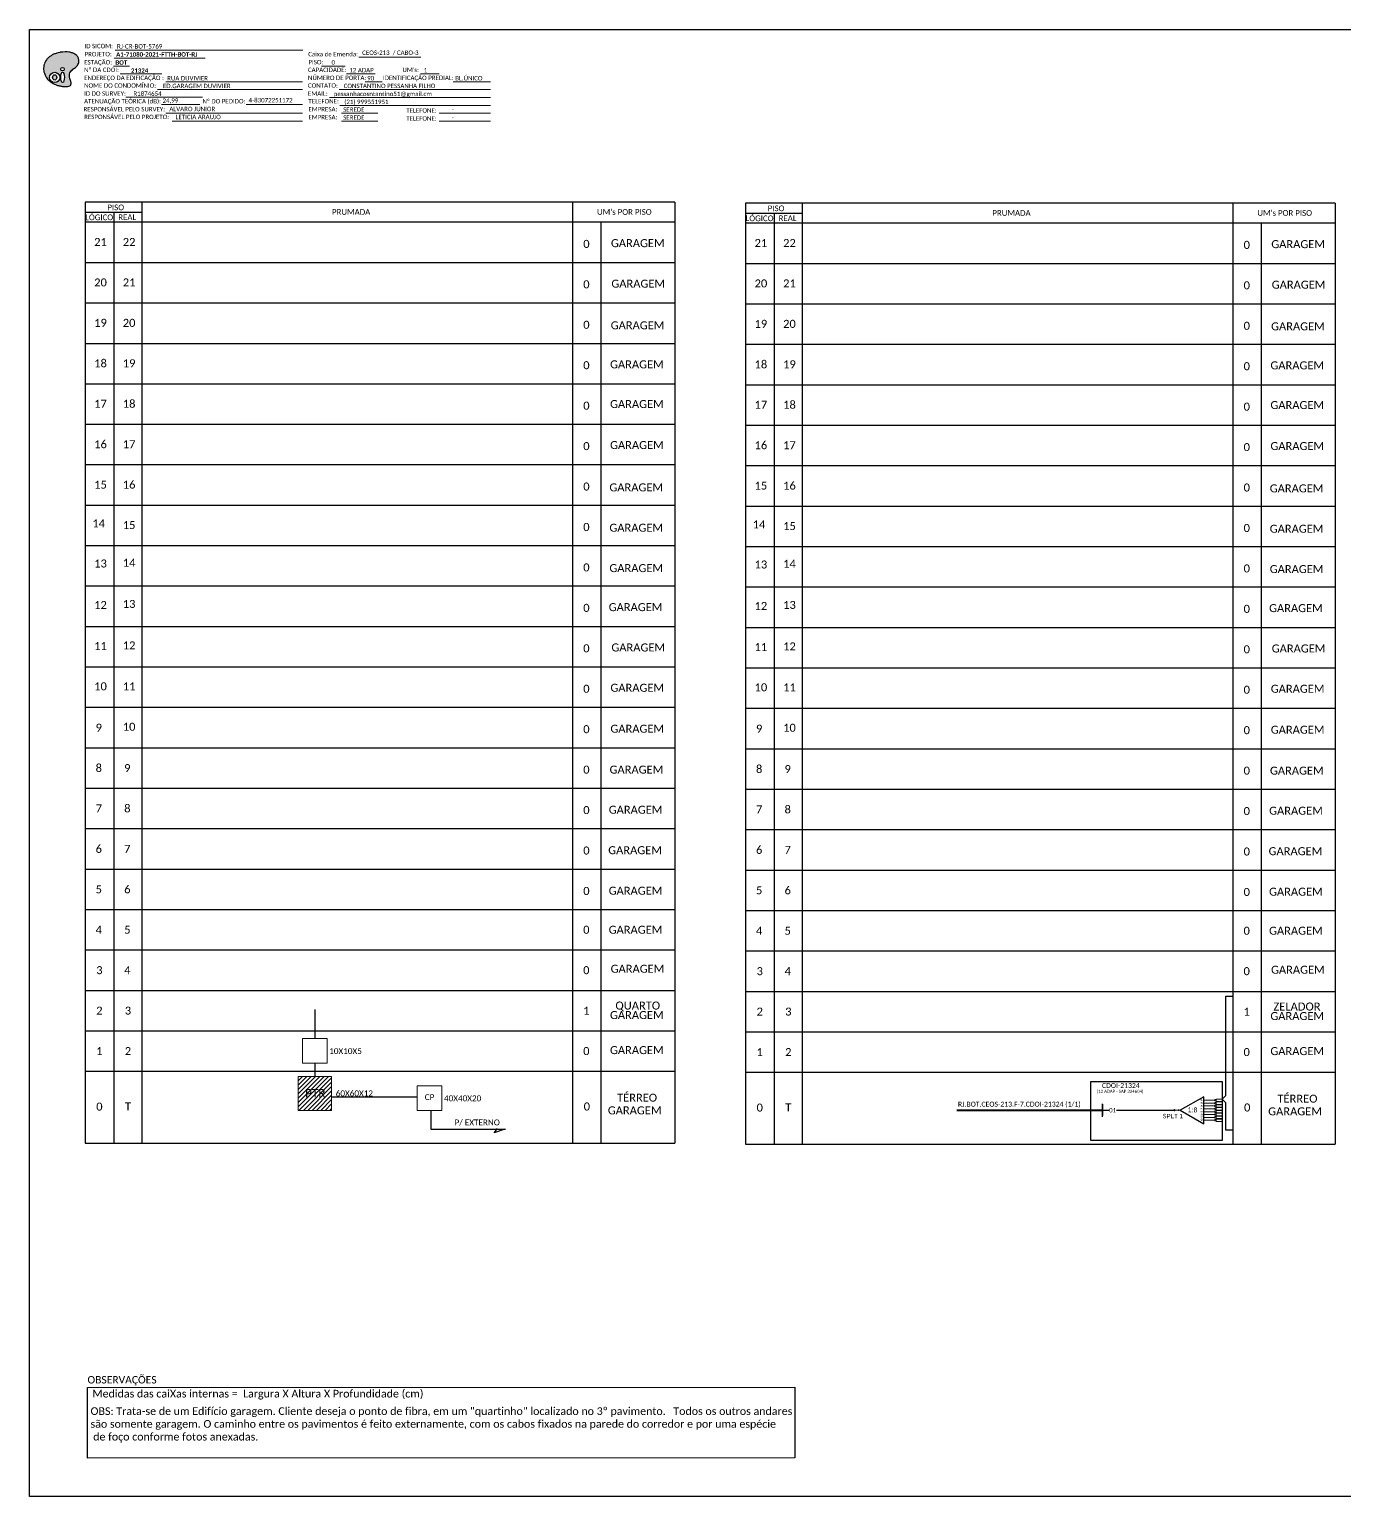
# Model space of a CAD drawing. Extents: x 0 to 841, y 0 to 594.
# Drawn here: x 0 to 533, y 0 to 594 of the extents above; entities that cross this region are included whole.
import ezdxf
from ezdxf.enums import TextEntityAlignment as Align

# ---------------------------------------------------------------- set-up
doc = ezdxf.new("R2010")
doc.units = 0
doc.styles.add('ARIAL', font='arial.ttf')
doc.styles.add('WMF-Calibri0', font='calibri.ttf')
doc.styles.add('WMF-Calibri1', font='calibrib.ttf')

# ---------------------------------------------------------------- blocks, each defined once
blk = doc.blocks.new('OI')
h = blk.add_hatch(color=40)
edge = h.paths.add_edge_path()
edge.add_spline(control_points=[(4.35, -0.67), (3.92, -0.99), (3.26, -1.5), (2.81, -2.59), (2.9, -3.5), (3.06, -4.27), (3.31, -4.85), (3.37, -5.39), (3.4, -5.88), (3.2, -6.4), (2.54, -6.61), (1.65, -6.63), (0.55, -6.67), (-0.56, -6.42), (-1.61, -6.14), (-2.77, -5.61), (-3.92, -4.77), (-4.89, -3.7), (-5.34, -2.65), (-5.6, -1.94), (-5.85, -0.96), (-5.71, 0.47), (-5.1, 2.02), (-4.14, 3.02), (-3.3, 3.61), (-2.37, 4.16), (-1.36, 4.44), (-0.56, 4.7), (0.79, 4.85), (2.24, 4.97), (3.79, 4.57), (4.67, 4.21), (5.44, 3.65), (5.76, 2.99), (6.03, 2.21), (6.01, 1.46), (5.72, 0.64), (5.31, 0.08), (4.88, -0.38), (4.51, -0.55), (4.35, -0.67)], knot_values=[0, 0, 0, 0, 1.60434, 2.417191, 3.427595, 4.282808, 4.776746, 5.304182, 5.888771, 6.258406, 6.858137, 7.79129, 8.986195, 10.124242, 11.187857, 12.242908, 13.953784, 15.414161, 16.515391, 17.349188, 17.675853, 19.552021, 21.515531, 22.568638, 23.63245, 24.621084, 25.782718, 26.745347, 27.142653, 29.870543, 31.004649, 31.921532, 32.709589, 33.801391, 34.042471, 35.192333, 35.971461, 36.628871, 37.254359, 37.836911, 37.836911, 37.836911, 37.836911], degree=3, periodic=0)
h.paths.add_polyline_path([(1.13, -0.87, -1), (-0.04, -0.87, -1)], flags=16)
edge = h.paths.add_edge_path(flags=16)
edge.add_ellipse((0.56, -3.59), major_axis=(-0.02, 1.71), ratio=0.361305, start_angle=0, end_angle=360)
h.paths.add_polyline_path([(-0.36, -3.62, -1), (-3.8, -3.62, -1)], flags=16)
edge = h.paths.add_edge_path(flags=0)
edge.add_ellipse((-2.08, -3.62), major_axis=(0, 0.885), ratio=0.758294, start_angle=0, end_angle=360)
at = {"color": 40}
for centre, radius in [((-2.08, -3.62), 1.72), ((0.54, -0.87), 0.587)]:
    blk.add_circle(centre, radius, dxfattribs=at)
blk.add_ellipse((-2.08, -3.62), major_axis=(0, 0.885), ratio=0.758294, start_param=-3.141592653589792, end_param=3.141592653589792, dxfattribs=at)
blk.add_ellipse((0.56, -3.59), major_axis=(-0.02, 1.71), ratio=0.361305, dxfattribs=at)
at = {"color": 40, "start_tangent": (-0.800898, -0.598801), "end_tangent": (-0.800898, -0.598801)}
blk.add_spline([(4.35, -0.67), (3.2, -1.78), (2.9, -2.54), (2.92, -3.55), (3.12, -4.38), (3.28, -4.85), (3.37, -5.37), (3.35, -5.95), (3.2, -6.29), (2.66, -6.55), (1.73, -6.63), (0.54, -6.62), (-0.58, -6.41), (-1.6, -6.11), (-2.56, -5.67), (-3.95, -4.67), (-4.89, -3.56), (-5.37, -2.56), (-5.64, -1.78), (-5.72, -1.46), (-5.63, 0.42), (-4.84, 2.22), (-4.13, 2.99), (-3.27, 3.62), (-2.4, 4.09), (-1.3, 4.47), (-0.37, 4.72), (0.02, 4.77), (2.75, 4.8), (3.85, 4.53), (4.69, 4.16), (5.31, 3.68), (5.85, 2.73), (5.93, 2.5), (5.94, 1.35), (5.67, 0.62), (5.29, 0.08), (4.84, -0.36), (4.35, -0.67)], degree=3, dxfattribs=at)
blk = doc.blocks.new('SPLT_1-8_SC-APC')
at = {"color": 1}
blk.add_lwpolyline([(-7.37, -2.1), (-17.04, -7.55), (-7.37, -13), (-7.37, -2.1)], dxfattribs=at)
at = {"color": 3, "lineweight": 0}
for points in [[(-2.99, -3.51), (-7.37, -3.51)], [(-7.37, -4.66), (-2.99, -4.66)], [(-7.37, -5.82), (-2.99, -5.82)], [(-2.41, -3.02), (-2.41, -4)], [(-2.41, -3.02), (0, -3.02)], [(-2.41, -4), (0, -4)], [(-2.41, -4.17), (-2.41, -5.16)], [(-2.41, -4.17), (0, -4.17)], [(-2.41, -5.16), (0, -5.16)], [(-2.41, -5.32), (-2.41, -6.31)], [(-2.41, -5.32), (0, -5.32)], [(-7.37, -6.97), (-2.99, -6.97)], [(-7.37, -8.12), (-2.99, -8.12)], [(-7.37, -9.28), (-2.99, -9.28)], [(-7.37, -10.43), (-2.99, -10.43)], [(-7.37, -11.58), (-2.99, -11.58)], [(-2.41, -6.31), (0, -6.31)], [(-2.41, -6.48), (-2.41, -7.46)], [(-2.41, -6.48), (0, -6.48)], [(-2.41, -7.46), (0, -7.46)], [(-2.41, -7.63), (-2.41, -8.62)], [(-2.41, -7.63), (0, -7.63)], [(-2.41, -8.62), (0, -8.62)], [(-2.41, -8.78), (-2.41, -9.77)], [(-2.41, -8.78), (0, -8.78)], [(-2.41, -9.77), (0, -9.77)], [(-2.41, -9.94), (-2.41, -10.92)], [(-2.41, -9.94), (0, -9.94)], [(-2.41, -10.92), (0, -10.92)], [(-2.41, -11.09), (-2.41, -12.08)], [(-2.41, -11.09), (0, -11.09)], [(-2.41, -12.08), (0, -12.08)]]:
    blk.add_lwpolyline(points, dxfattribs=at)
for points in [[(-2.99, -3.22), (-2.41, -3.22), (-2.41, -3.8), (-2.99, -3.8)], [(-2.99, -4.38), (-2.41, -4.38), (-2.41, -4.95), (-2.99, -4.95)], [(-2.99, -5.53), (-2.41, -5.53), (-2.41, -6.1), (-2.99, -6.1)], [(-2.99, -6.68), (-2.41, -6.68), (-2.41, -7.26), (-2.99, -7.26)], [(-2.99, -7.84), (-2.41, -7.84), (-2.41, -8.41), (-2.99, -8.41)], [(-2.99, -8.99), (-2.41, -8.99), (-2.41, -9.56), (-2.99, -9.56)], [(-2.99, -10.14), (-2.41, -10.14), (-2.41, -10.72), (-2.99, -10.72)], [(-2.99, -11.3), (-2.41, -11.3), (-2.41, -11.87), (-2.99, -11.87)]]:
    blk.add_lwpolyline(points, close=True, dxfattribs=at)
at = {"color": 1, "lineweight": 0}
blk.add_lwpolyline([(-17.04, -7.55), (-19.26, -7.55)], dxfattribs=at)
at = {"color": 1, "style": 'ARIAL'}
for s, height, p in [('S1', 0.75, (-8.74, -3.78)), ('S2', 0.75, (-8.74, -4.97)), ('S3', 0.75, (-8.74, -6.18)), ('1:8', 2, (-13.91, -8.4)), ('S4', 0.75, (-8.74, -7.36)), ('S5', 0.75, (-8.74, -8.57)), ('S6', 0.75, (-8.74, -9.69)), ('S7', 0.75, (-8.74, -10.78)), ('S8', 0.75, (-8.74, -11.9))]:
    blk.add_text(s, height=height, dxfattribs=at).set_placement(p)
blk = doc.blocks.new('SPLITTER_')
blk.add_point((0, 0))
at = {"style": 'ARIAL', "flags": 4}
blk.add_attdef('SPLT', (0, -3.26), '', height=1.5, dxfattribs=at)

msp = doc.modelspace()

# ---------------------------------------------------------------- hatches: boundary and pattern name
h = msp.add_hatch()
h.set_pattern_fill('ANSI31', color=1, scale=10, style=0)
h.set_pattern_definition([(45, (-457.8024, -17.5247), (-0.8838835, 0.8838835), [])])
h.paths.add_polyline_path([(156.27, 370.79), (165.7, 370.79), (165.7, 375.94), (156.27, 375.94)], flags=9)
h = msp.add_hatch()
h.set_pattern_fill('ANSI31', color=1, scale=10, style=0)
h.set_pattern_definition([(45, (-502.8294, -227.5767), (-0.8838835, 0.8838835), [])])
h.paths.add_polyline_path([(122.36, 170.14), (108.79, 170.14), (108.79, 156.39), (122.36, 156.39)])
h.paths.add_polyline_path([(111.25, 160.74), (120.67, 160.74), (120.67, 165.89), (111.25, 165.89)], flags=24)
h = msp.add_hatch(color=3)
h.dxf.hatch_style = 1
edge = h.paths.add_edge_path()
edge.add_arc((463.67, 156.43), 0.256, -180, 180, ccw=False)

# ---------------------------------------------------------------- linework, layer by layer
at = {"color": 1}
msp.add_line((434.47, 158.86), (434.47, 154.27), dxfattribs=at)
msp.add_lwpolyline([(0, 594), (841, 594), (841, 0), (0, 0)], close=True)
at = {"color": 7, "lineweight": 0}
for points in [[(34.35, 582.31), (71.14, 582.31)], [(34.74, 585.59), (110.71, 585.59)], [(133.39, 582.8), (158.52, 582.8)], [(34.06, 579.03), (40.61, 579.03)], [(118.34, 579.07), (127.83, 579.07)], [(36.72, 575.96), (53.69, 575.96)], [(55.29, 572.72), (110.55, 572.72)], [(128.39, 575.96), (140.01, 575.96)], [(135.98, 572.72), (142.92, 572.72)], [(158.33, 575.96), (166, 575.96)], [(171.67, 572.72), (186.71, 572.72)], [(39.04, 566.55), (70.09, 566.55)], [(51.88, 569.61), (110.55, 569.61)], [(121.47, 566.38), (186.74, 566.38)], [(125.51, 569.61), (186.74, 569.61)], [(53.58, 563.58), (69.09, 563.58)], [(55.29, 560.03), (110.55, 560.03)], [(87.81, 563.58), (110.57, 563.58)], [(125.75, 563.14), (186.74, 563.14)], [(126.36, 560.03), (141.16, 560.03)], [(165.97, 560.03), (186.74, 560.03)], [(57.78, 556.79), (110.55, 556.79)], [(126.36, 556.79), (141.16, 556.79)], [(165.97, 556.79), (186.74, 556.79)]]:
    msp.add_lwpolyline(points, dxfattribs=at)
at = {"color": 0}
for points in [[(261.4, 524.08), (22.58, 524.08)], [(528.78, 523.68), (289.97, 523.68)], [(22.58, 519.97), (45.72, 519.97)], [(289.97, 519.57), (313.11, 519.57)]]:
    msp.add_lwpolyline(points, dxfattribs=at)
for points in [[(22.58, 524.08), (22.58, 143.14)], [(45.72, 143.14), (45.72, 524.08)], [(219.96, 524.08), (219.96, 143.14)], [(261.4, 524.08), (261.4, 143.14)], [(289.97, 523.68), (289.97, 142.74)], [(313.11, 142.74), (313.11, 523.68)], [(487.35, 523.68), (487.35, 142.74)], [(528.78, 523.68), (528.78, 142.74)], [(34.15, 519.97), (34.15, 143.14)], [(301.54, 519.57), (301.54, 142.74)], [(22.58, 516.01), (261.4, 516.01)], [(231.53, 143.14), (231.53, 516.01)], [(289.97, 515.61), (528.78, 515.61)], [(498.92, 142.74), (498.92, 515.61)], [(22.58, 499.64), (261.4, 499.64)], [(289.97, 499.24), (528.78, 499.24)], [(22.58, 483.27), (261.4, 483.27)], [(289.97, 482.86), (528.78, 482.86)], [(22.58, 466.89), (261.4, 466.89)], [(289.97, 466.49), (528.78, 466.49)], [(22.58, 450.52), (261.4, 450.52)], [(289.97, 450.12), (528.78, 450.12)], [(22.58, 434.15), (261.4, 434.15)], [(289.97, 433.75), (528.78, 433.75)], [(22.58, 417.78), (261.4, 417.78)], [(289.97, 417.38), (528.78, 417.38)], [(22.58, 401.41), (261.4, 401.41)], [(289.97, 401), (528.78, 401)], [(22.58, 385.03), (261.4, 385.03)], [(289.97, 384.63), (528.78, 384.63)], [(22.58, 368.66), (261.4, 368.66)], [(289.97, 368.26), (528.78, 368.26)], [(22.58, 352.29), (261.4, 352.29)], [(289.97, 351.89), (528.78, 351.89)], [(22.58, 335.92), (261.4, 335.92)], [(289.97, 335.52), (528.78, 335.52)], [(22.58, 319.55), (261.4, 319.55)], [(289.97, 319.14), (528.78, 319.14)], [(22.58, 303.18), (261.4, 303.18)], [(289.97, 302.77), (528.78, 302.77)], [(22.58, 286.8), (261.4, 286.8)], [(289.97, 286.4), (528.78, 286.4)], [(22.58, 270.43), (261.4, 270.43)], [(289.97, 270.03), (528.78, 270.03)], [(22.58, 254.06), (261.4, 254.06)], [(289.97, 253.66), (528.78, 253.66)], [(22.58, 237.69), (261.4, 237.69)], [(289.97, 237.29), (528.78, 237.29)], [(22.58, 221.32), (261.4, 221.32)], [(289.97, 220.91), (528.78, 220.91)], [(22.58, 204.94), (261.4, 204.94)], [(289.97, 204.54), (528.78, 204.54)], [(22.58, 188.57), (261.4, 188.57)], [(289.97, 188.17), (528.78, 188.17)], [(22.58, 172.2), (261.4, 172.2)], [(289.97, 171.8), (528.78, 171.8)], [(22.58, 143.14), (261.4, 143.14)], [(289.97, 142.74), (528.78, 142.74)]]:
    msp.add_lwpolyline(points)
at = {"color": 3}
for points in [[(487.35, 148.38), (484.53, 148.38), (484.53, 159.45), (482.97, 160.96), (484.53, 162.46), (484.53, 202.67), (487.35, 202.67)], [(115.58, 197.24), (115.58, 185.46)], [(115.58, 175.42), (115.58, 170.14)], [(122.36, 161.81), (157.1, 161.81)], [(434.47, 156.42), (437.07, 156.42)], [(440.14, 156.42), (449.42, 156.42)], [(440.36, 156.43), (463.67, 156.43)], [(449.42, 156.43), (455.15, 156.43)]]:
    msp.add_lwpolyline(points, dxfattribs=at)
at = {"lineweight": 0}
for points in [[(120.53, 185.46), (110.62, 185.46), (110.62, 175.42), (120.53, 175.42)], [(167, 166.35), (157.1, 166.35), (157.1, 156.31), (167, 156.31)]]:
    msp.add_lwpolyline(points, close=True, dxfattribs=at)
at = {"color": 1, "lineweight": 0}
msp.add_lwpolyline([(108.79, 170.14), (122.36, 170.14), (122.36, 156.39), (108.79, 156.39)], close=True, dxfattribs=at)
at = {"color": 1}
msp.add_lwpolyline([(429.84, 168.03), (482.97, 168.03), (482.97, 144.14), (429.84, 144.14)], close=True, dxfattribs=at)
for points in [[(162.6, 156.31), (162.6, 148.82), (192.74, 148.82)], [(434.47, 153.81), (434.47, 159.01)], [(188.16, 147.23), (189.57, 149.06)], [(192.58, 148.82), (188.16, 147.23)]]:
    msp.add_lwpolyline(points, dxfattribs=at)
msp.add_lwpolyline([(375.43, 156.38, 0.8, 0.8, 0), (434.47, 156.41, 0.8, 0.8, 0)], format="xyseb", dxfattribs=at)
at = {"color": 0}
msp.add_lwpolyline([(23.56, 44.2), (310, 44.3), (310, 15.7), (23.56, 15.6)], close=True, dxfattribs=at)
at = {"color": 3}
msp.add_circle((463.67, 156.43), 0.256, dxfattribs=at)

# ---------------------------------------------------------------- block references
at = {"color": 7, "xscale": 1.213923925138498, "yscale": 1.213923925184645, "zscale": 1.213923925163967, "rotation": 0.1532896023337312}
msp.add_blockref('OI', (12.77, 578.94), dxfattribs=at)
at = {"color": 3}
msp.add_blockref('SPLT_1-8_SC-APC', (482.97, 163.97), dxfattribs=at)
at = {"color": 7}
ref = msp.add_blockref('SPLITTER_', (465.32, 156.43), dxfattribs=dict(at, xscale=-1))
ref.add_attrib('SPLT', 'SPLT 1', (458.79, 153.17), dxfattribs={"height": 1.79, "style": 'ARIAL'})

# ---------------------------------------------------------------- texts
at = {"color": 7, "lineweight": 0, "style": 'WMF-Calibri0'}
for s, height, p in [('ID SICOM:', 1.793, (22.34, 586.34)), ('PROJETO: ', 1.793, (22.34, 583.06)), ('Caixa de Emenda:', 1.7927, (112.93, 583.06)), ('ESTAÇÃO:', 1.793, (22.17, 579.78)), ('Nº DA CDOI:', 1.7927, (22.17, 576.71)), ('CAPACIDADE:', 1.7927, (112.82, 576.71)), ('PISO:', 1.793, (113, 579.82)), ("UM's:", 1.793, (151.07, 576.71)), ('ENDEREÇO DA EDIFICAÇÃO :', 1.7927, (22.17, 573.47)), ('NOME DO CONDOMÍNIO:', 1.7927, (22.17, 570.36)), ('CONTATO:', 1.793, (112.82, 570.36)), ('NÚMERO DE PORTA:', 1.7927, (112.82, 573.47)), ('IDENTIFICAÇÃO PREDIAL:', 1.7927, (143.19, 573.47)), ('ATENUAÇÃO TEÓRICA (dB):', 1.7927, (22.17, 564.01)), ('ID DO SURVEY:', 1.7927, (22.17, 567.12)), ('Nº DO PEDIDO:', 1.7927, (70.1, 564.01)), ('EMAIL:', 1.793, (112.82, 567.12)), ('TELEFONE:', 1.793, (113, 564.01)), ('RESPONSÁVEL PELO SURVEY:', 1.7927, (21.93, 560.77)), ('RESPONSÁVEL PELO PROJETO:', 1.7927, (22.17, 557.66)), ('EMPRESA:', 1.793, (113, 560.77)), ('EMPRESA:', 1.793, (113, 557.54)), ('TELEFONE:', 1.793, (152.61, 560.27)), ('TELEFONE:', 1.793, (152.61, 557.03))]:
    msp.add_text(s, height=height, dxfattribs=at).set_placement(p)
at = {"color": 7}
for s, height, style, p in [('A1-71080-2021-FTTH-BOT-RJ', 1.7927, 'WMF-Calibri1', (35.15, 582.96)), ('CEOS-213  / CABO-3', 1.7927, 'WMF-Calibri0', (134.78, 583.64)), ('BOT', 1.793, 'WMF-Calibri1', (34.85, 579.68)), ('0', 1.79, 'WMF-Calibri0', (122.36, 579.72)), ('12 ADAP', 1.793, 'WMF-Calibri0', (129.57, 576.58)), ('1', 1.79, 'WMF-Calibri0', (159.69, 576.56)), ('ED.GARAGEM DUVIVIER', 1.7927, 'WMF-Calibri0', (54.08, 570.19)), ('RUA DUVIVIER', 1.7927, 'WMF-Calibri0', (55.8, 573.31)), ('CONSTANTINO PESSANHA FILHO', 1.7927, 'WMF-Calibri0', (127.29, 570.21)), ('90', 1.793, 'WMF-Calibri0', (136.79, 573.32)), ('BL.ÚNICO', 1.793, 'WMF-Calibri0', (172.43, 573.32)), ('R1874654', 1.793, 'WMF-Calibri0', (42.13, 567.08)), ('24,99', 1.793, 'WMF-Calibri0', (53.95, 564.25)), ('4-83072251172', 1.7927, 'WMF-Calibri0', (88.75, 564.42)), ('pessanhacosntantino51@gmail.cm', 1.7927, 'WMF-Calibri0', (123.25, 566.97)), ('(21) 999551951', 1.7927, 'WMF-Calibri0', (127.53, 563.74)), ('ALVARO JUNIOR', 1.7927, 'WMF-Calibri0', (56.69, 560.87)), ('LETICIA ARAUJO', 1.7927, 'WMF-Calibri0', (59.18, 557.63)), ('SEREDE', 1.793, 'WMF-Calibri0', (127.07, 560.63)), ('SEREDE', 1.793, 'WMF-Calibri0', (127.07, 557.39)), ('       -', 1.793, 'WMF-Calibri0', (166.67, 560.63)), ('       -    ', 1.7927, 'WMF-Calibri0', (166.67, 557.39)), ('GARAGEM', 3.24, 'WMF-Calibri0', (235.5, 505.83)), ('GARAGEM', 3.24, 'WMF-Calibri0', (502.88, 505.43)), ('GARAGEM', 3.24, 'WMF-Calibri0', (235.68, 489.43)), ('GARAGEM', 3.24, 'WMF-Calibri0', (503.07, 489.02)), ('GARAGEM', 3.24, 'WMF-Calibri0', (235.41, 472.56)), ('GARAGEM', 3.24, 'WMF-Calibri0', (502.8, 472.15)), ('GARAGEM', 3.24, 'WMF-Calibri0', (235.14, 456.76)), ('GARAGEM', 3.24, 'WMF-Calibri0', (502.53, 456.35)), ('GARAGEM', 3.24, 'WMF-Calibri0', (235.14, 440.69)), ('GARAGEM', 3.24, 'WMF-Calibri0', (502.53, 440.29)), ('GARAGEM', 3.24, 'WMF-Calibri0', (235.14, 424.09)), ('GARAGEM', 3.24, 'WMF-Calibri0', (502.53, 423.69)), ('GARAGEM', 3.24, 'WMF-Calibri0', (234.87, 406.95)), ('GARAGEM', 3.24, 'WMF-Calibri0', (502.26, 406.55)), ('GARAGEM', 3.24, 'WMF-Calibri0', (234.87, 390.62)), ('GARAGEM', 3.24, 'WMF-Calibri0', (502.26, 390.21)), ('GARAGEM', 3.24, 'WMF-Calibri0', (234.87, 374.28)), ('GARAGEM', 3.24, 'WMF-Calibri0', (502.26, 373.88)), ('GARAGEM', 3.24, 'WMF-Calibri0', (234.6, 358.48)), ('GARAGEM', 3.24, 'WMF-Calibri0', (501.99, 358.08)), ('GARAGEM', 3.24, 'WMF-Calibri0', (235.68, 342.15)), ('GARAGEM', 3.24, 'WMF-Calibri0', (503.07, 341.74)), ('GARAGEM', 3.24, 'WMF-Calibri0', (235.29, 325.83)), ('GARAGEM', 3.24, 'WMF-Calibri0', (502.68, 325.43)), ('GARAGEM', 3.24, 'WMF-Calibri0', (235.29, 309.26)), ('GARAGEM', 3.24, 'WMF-Calibri0', (502.68, 308.86)), ('GARAGEM', 3.24, 'WMF-Calibri0', (234.95, 292.7)), ('GARAGEM', 3.24, 'WMF-Calibri0', (502.34, 292.29)), ('GARAGEM', 3.24, 'WMF-Calibri0', (234.62, 276.46)), ('GARAGEM', 3.24, 'WMF-Calibri0', (502.01, 276.06)), ('GARAGEM', 3.24, 'WMF-Calibri0', (234.4, 260.08)), ('GARAGEM', 3.24, 'WMF-Calibri0', (501.79, 259.68)), ('GARAGEM', 3.24, 'WMF-Calibri0', (234.58, 243.68)), ('GARAGEM', 3.24, 'WMF-Calibri0', (501.97, 243.28)), ('GARAGEM', 3.24, 'WMF-Calibri0', (234.58, 227.88)), ('GARAGEM', 3.24, 'WMF-Calibri0', (501.97, 227.48)), ('GARAGEM', 3.24, 'WMF-Calibri0', (235.38, 212.09)), ('GARAGEM', 3.24, 'WMF-Calibri0', (502.77, 211.69)), ('GARAGEM', 3.24, 'WMF-Calibri0', (235.11, 193.34)), ('QUARTO', 3.24, 'WMF-Calibri0', (237.29, 197.19)), ('GARAGEM', 3.24, 'WMF-Calibri0', (502.5, 192.94)), ('ZELADOR', 3.24, 'WMF-Calibri0', (503.74, 196.79)), ('10X10X5', 2.373, 'WMF-Calibri0', (121.42, 179.17)), ('GARAGEM', 3.24, 'WMF-Calibri0', (235.11, 179.15)), ('GARAGEM', 3.24, 'WMF-Calibri0', (502.5, 178.75)), ('PTR', 3.433, 'WMF-Calibri0', (111.65, 161.61)), ('60X60X12', 2.373, 'WMF-Calibri0', (124.06, 162.07)), ('CP', 2.373, 'WMF-Calibri0', (160.11, 160.53)), ('40X40X20', 2.373, 'WMF-Calibri0', (167.89, 160.06)), ('TÉRREO', 3.24, 'WMF-Calibri0', (237.96, 159.9)), ('TÉRREO', 3.24, 'WMF-Calibri0', (505.35, 159.49)), ('GARAGEM', 3.24, 'WMF-Calibri0', (234.24, 154.76)), ('GARAGEM', 3.24, 'WMF-Calibri0', (501.63, 154.36)), ('P/ EXTERNO', 2.373, 'WMF-Calibri0', (172.16, 150.31))]:
    msp.add_text(s, height=height, dxfattribs=dict(at, style=style)).set_placement(p)
at = {"color": 7, "style": 'WMF-Calibri1'}
msp.add_text('21324', height=1.793, dxfattribs=at).set_placement((44.64, 576.4), align=Align.CENTER)
at = {"color": 0, "style": 'WMF-Calibri0'}
for s, p in [('     PISO', (27.54, 520.78)), ('  LÓGICO', (20.99, 516.75)), ('    REAL', (32.76, 516.81)), ('PRUMADA', (122.54, 518.92)), ("UM's POR PISO", (229.85, 518.92)), ('  LÓGICO', (288.38, 516.35)), ('     PISO', (294.93, 520.38)), ('    REAL', (300.14, 516.4)), ('PRUMADA', (389.93, 518.52)), ("UM's POR PISO", (497.24, 518.52))]:
    msp.add_text(s, height=2.3, dxfattribs=at).set_placement(p)
at = {"color": 7, "style": 'WMF-Calibri0'}
for s, height, p in [('21', 3.24, (28.83, 507.92)), ('22', 3.24, (40.4, 507.92)), ('21', 3.24, (296.22, 507.52)), ('22', 3.24, (307.79, 507.52)), ('20', 3.24, (28.83, 491.55)), ('21', 3.24, (40.4, 491.55)), ('20', 3.24, (296.22, 491.15)), ('21', 3.24, (307.79, 491.15)), ('19', 3.24, (28.83, 475.18)), ('20', 3.24, (40.4, 475.18)), ('19', 3.24, (296.22, 474.77)), ('20', 3.24, (307.79, 474.77)), ('18', 3.24, (28.83, 458.81)), ('19', 3.24, (40.4, 458.81)), ('18', 3.24, (296.22, 458.4)), ('19', 3.24, (307.79, 458.4)), ('17', 3.24, (28.83, 442.43)), ('18', 3.24, (40.4, 442.43)), ('17', 3.24, (296.22, 442.03)), ('18', 3.24, (307.79, 442.03)), ('16', 3.24, (28.83, 426.06)), ('17', 3.24, (40.4, 426.06)), ('16', 3.24, (296.22, 425.66)), ('17', 3.24, (307.79, 425.66)), ('15', 3.24, (28.83, 409.69)), ('16', 3.24, (40.4, 409.69)), ('15', 3.24, (296.22, 409.29)), ('16', 3.24, (307.79, 409.29)), ('14', 3.24, (28.07, 393.97)), ('15', 3.24, (40.4, 393.32)), ('14', 3.24, (295.46, 393.57)), ('15', 3.24, (307.79, 392.92)), ('13', 3.24, (28.83, 377.76)), ('14', 3.24, (40.4, 378.04)), ('13', 3.24, (296.22, 377.36)), ('14', 3.24, (307.79, 377.63)), ('12', 3.24, (28.83, 360.97)), ('13', 3.24, (40.4, 361.39)), ('13', 3.24, (307.79, 360.99)), ('12', 3.24, (296.22, 360.57)), ('11', 3.24, (28.83, 344.38)), ('12', 3.24, (40.4, 344.6)), ('11', 3.24, (296.22, 343.98)), ('12', 3.24, (307.79, 344.2)), ('10', 3.24, (28.83, 328.05)), ('11', 3.24, (40.4, 328.01)), ('10', 3.24, (296.22, 327.65)), ('11', 3.24, (307.79, 327.61)), ('10', 3.24, (40.4, 311.68)), ('10', 3.24, (307.79, 311.28)), ('01', 1.793, (438.63, 156.42))]:
    msp.add_text(s, height=height, dxfattribs=at).set_placement(p, align=Align.MIDDLE_CENTER)
at = {"color": 1, "style": 'WMF-Calibri0'}
for s, p in [('CDOI-21324', (434.33, 165.43)), ('RJ.BOT.CEOS-213.F-7.CDOI-21324 (1/1)', (376, 157.89))]:
    msp.add_text(s, height=2, dxfattribs=at).set_placement(p)
msp.add_text('(12 ADAP - SAP 324604)', height=1.25, dxfattribs=at).set_placement((441.65, 163.45), align=Align.CENTER)
at = {"style": 'WMF-Calibri0'}
msp.add_text('OBSERVAÇÕES', height=3, dxfattribs=at).set_placement((23.54, 45.82))
at = {"color": 7, "attachment_point": 1}
for s, insert, char_height, width, style in [('\\C256;\\fCalibri|b0|i0|c0|p34;RJ-CR-BOT-5769', (35.47, 588.03), 1.7927, 42.385, 'WMF-Calibri1'), ('Medidas das caiXas internas =  Largura X Altura X Profundidade (cm)', (25.54, 43.25), 3.1049, 511.413, 'WMF-Calibri0'), ('OBS: Trata-se de um Edifício garagem. Cliente deseja o ponto de fibra, em um "quartinho" localizado no 3º pavimento.^ITodos os outros andares\\Psão somente garagem. O caminho entre os pavimentos é feito externamente, com os cabos fixados na parede do corredor e por uma espécie\\P de foço conforme fotos anexadas.', (24.78, 36.18), 3.10491, 511.413, 'WMF-Calibri0')]:
    msp.add_mtext(s, dxfattribs=dict(at, insert=insert, char_height=char_height, width=width, style=style))
at = {"color": 7, "style": 'WMF-Calibri0'}
for tag, text, flags, p in [('0', 'XX', 4, (225.56, 507.15)), ('0', 'XX', 4, (492.95, 506.75)), ('0', 'XX', 4, (225.56, 490.78)), ('0', 'XX', 4, (492.95, 490.38)), ('0', 'XX', 4, (225.56, 474.41)), ('0', 'XX', 4, (492.95, 474)), ('0', 'XX', 4, (225.56, 458.03)), ('0', 'XX', 4, (492.95, 457.63)), ('0', 'XX', 4, (225.56, 441.66)), ('0', 'XX', 4, (492.95, 441.26)), ('0', '0', 4, (225.56, 425.29)), ('0', '0', 4, (492.95, 424.89)), ('0', 'XX', 4, (225.56, 408.92)), ('0', 'XX', 4, (492.95, 408.52)), ('0', 'XX', 4, (225.56, 392.55)), ('0', 'XX', 4, (492.95, 392.14)), ('0', 'XX', 4, (225.56, 376.18)), ('0', 'XX', 4, (492.95, 375.77)), ('0', '0', 4, (225.56, 359.8)), ('0', '0', 4, (492.95, 359.4)), ('0', 'XX', 4, (225.56, 343.43)), ('0', 'XX', 4, (492.95, 343.03)), ('0', 'XX', 4, (225.56, 327.06)), ('0', 'XX', 4, (492.95, 326.66)), ('9', 'XX', 4, (28.12, 311.29)), ('0', 'XX', 4, (225.56, 310.69)), ('9', 'XX', 4, (295.51, 310.89)), ('0', 'XX', 4, (492.95, 310.29)), ('8', 'XX', 4, (28.12, 294.99)), ('9', 'XX', 4, (39.69, 294.92)), ('0', 'XX', 4, (225.56, 294.32)), ('8', 'XX', 4, (295.51, 294.59)), ('9', 'XX', 4, (307.08, 294.52)), ('0', 'XX', 4, (492.95, 293.91)), ('7', 'XX', 4, (28.12, 278.62)), ('8', 'XX', 4, (39.69, 278.62)), ('0', '0', 4, (225.56, 277.94)), ('7', 'XX', 4, (295.51, 278.22)), ('8', 'XX', 4, (307.08, 278.22)), ('0', '0', 4, (492.95, 277.54)), ('6', 'XX', 4, (28.12, 262.25)), ('7', 'XX', 4, (39.69, 262.25)), ('0', 'XX', 4, (225.56, 261.57)), ('6', 'XX', 4, (295.51, 261.84)), ('7', 'XX', 4, (307.08, 261.84)), ('0', 'XX', 4, (492.95, 261.17)), ('5', 'XX', 4, (28.12, 245.87)), ('6', 'XX', 4, (39.69, 245.87)), ('0', 'XX', 4, (225.56, 245.2)), ('5', 'XX', 4, (295.51, 245.47)), ('6', 'XX', 4, (307.08, 245.47)), ('0', 'XX', 4, (492.95, 244.8)), ('4', 'XX', 4, (28.12, 229.5)), ('5', 'XX', 4, (39.69, 229.5)), ('0', 'XX', 4, (225.53, 229.49)), ('4', 'XX', 4, (295.51, 229.1)), ('5', 'XX', 4, (307.08, 229.1)), ('0', 'XX', 4, (492.92, 229.09)), ('3', 'XX', 4, (28.36, 213.13)), ('4', 'XX', 4, (39.69, 213.13)), ('0', 'XX', 4, (225.53, 213.12)), ('3', 'XX', 4, (295.75, 212.73)), ('4', 'XX', 4, (307.08, 212.73)), ('0', 'XX', 4, (492.92, 212.72)), ('2', 'XX', 4, (28.36, 196.76)), ('3', 'XX', 4, (39.94, 196.76)), ('1', 'XX', 4, (225.53, 196.75)), ('2', 'XX', 4, (295.75, 196.36)), ('3', 'XX', 4, (307.33, 196.36)), ('1', 'XX', 4, (492.92, 196.35)), ('1', 'XX', 4, (28.36, 180.39)), ('2', 'XX', 4, (39.94, 180.39)), ('0', '0', 4, (225.53, 180.38)), ('1', 'XX', 4, (295.75, 179.98)), ('2', 'XX', 4, (307.33, 179.98)), ('0', '0', 4, (492.92, 179.97)), ('0', 'XX', 4, (28.36, 157.91)), ('T', 'XX', 12, (39.94, 157.95)), ('0', 'XX', 4, (225.74, 157.95)), ('0', 'XX', 4, (295.75, 157.51)), ('T', 'XX', 12, (307.33, 157.55)), ('0', 'XX', 4, (493.13, 157.55))]:
    msp.add_attdef(tag, text=text, height=3.24, dxfattribs=dict(at, flags=flags)).set_placement(p, align=Align.MIDDLE_CENTER)

doc.saveas('drawing.dxf')
